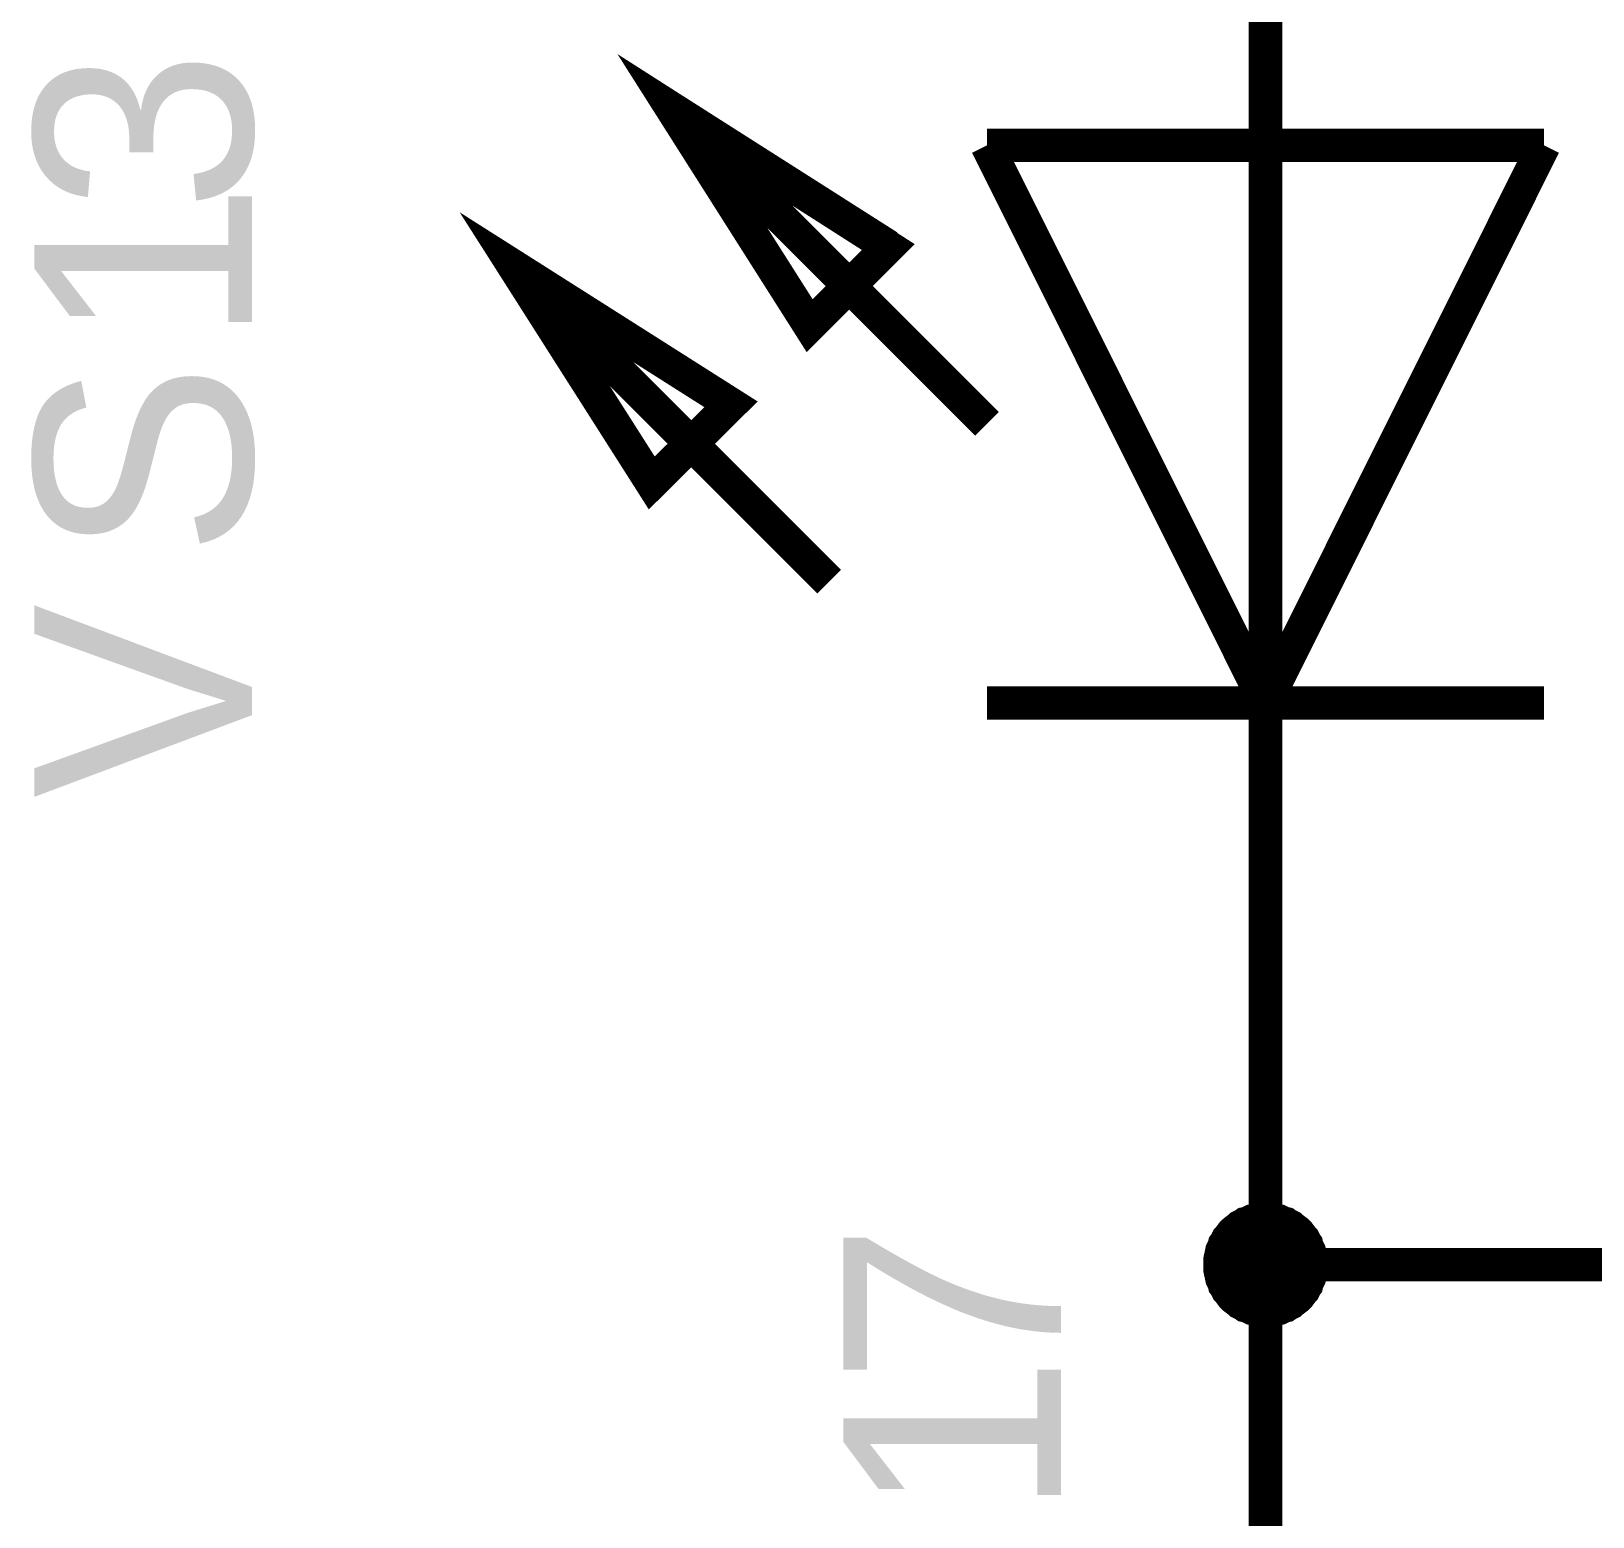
# Model space of a CAD drawing. Header units: millimetres. Extents: x 0 to 20.9, y 0 to 9.5.
# Drawn here: x 5.564 to 6.116, y 6.917 to 7.442 of the extents above; entities that cross this region are included whole.
import ezdxf

# ---------------------------------------------------------------- set-up
doc = ezdxf.new("R2010")
doc.units = ezdxf.units.MM
doc.header["$MEASUREMENT"] = 0
doc.layers.add('Sheet', color=255, linetype='Continuous')

msp = doc.modelspace()

# ---------------------------------------------------------------- linework, layer by layer
at = {"layer": 'Sheet'}
for points, const_width in [([(6.00012, 7.40151), (6.00012, 7.49988)], 0.0118), ([(5.90176, 7.30315), (5.79044, 7.41446)], 0.0118), ([(5.8391, 7.33781), (5.79044, 7.41446)], 0.0118), ([(5.86688, 7.3658), (5.79044, 7.41446)], 0.0118), ([(5.90176, 7.40151), (6.09849, 7.40151)], 0.0118), ([(5.90176, 7.40151), (6.00012, 7.20457)], 0.0118), ([(6.09849, 7.40151), (6.00012, 7.20457)], 0.0118), ([(6.00012, 7.20457), (6.00012, 7.40151)], 0.0118), ([(5.84599, 7.24738), (5.73468, 7.3587)], 0.0118), ([(5.81133, 7.31004), (5.73468, 7.3587)], 0.0118), ([(5.78334, 7.28226), (5.73468, 7.3587)], 0.0118), ([(5.90176, 7.20457), (6.09849, 7.20457)], 0.0118), ([(6.00012, 7.20457), (6.00012, 7.1062)], 0.0118), ([(6.00012, 7.00617), (6.00012, 7.1062)], 0.0118), ([(5.98007, 7.00617), (5.98007, 7.00721), (5.98007, 7.00825), (5.98028, 7.0093), (5.98049, 7.01013), (5.9807, 7.01118), (5.98091, 7.01222), (5.98133, 7.01306), (5.98174, 7.01389), (5.98195, 7.01494), (5.98258, 7.01577), (5.983, 7.01661), (5.98342, 7.01744), (5.98404, 7.01807), (5.98467, 7.01891), (5.98529, 7.01974), (5.98592, 7.02037), (5.98655, 7.02099), (5.98738, 7.02162), (5.98822, 7.02225), (5.98884, 7.02287), (5.98968, 7.02329), (5.99052, 7.02371), (5.99135, 7.02434), (5.9924, 7.02454), (5.99323, 7.02496), (5.99407, 7.02538), (5.99511, 7.02559), (5.99615, 7.0258), (5.99699, 7.02601), (5.99803, 7.02622), (5.99908, 7.02622), (6.00012, 7.02622)], 0.0039), ([(5.98007, 7.00617), (5.98007, 7.00721), (5.98007, 7.00825), (5.98028, 7.0093), (5.98049, 7.01013), (5.9807, 7.01118), (5.98091, 7.01222), (5.98133, 7.01306), (5.98174, 7.01389), (5.98195, 7.01494), (5.98258, 7.01577), (5.983, 7.01661), (5.98342, 7.01744), (5.98404, 7.01807), (5.98467, 7.01891), (5.98529, 7.01974), (5.98592, 7.02037), (5.98655, 7.02099), (5.98738, 7.02162), (5.98822, 7.02225), (5.98884, 7.02287), (5.98968, 7.02329), (5.99052, 7.02371), (5.99135, 7.02434), (5.9924, 7.02454), (5.99323, 7.02496), (5.99407, 7.02538), (5.99511, 7.02559), (5.99615, 7.0258), (5.99699, 7.02601), (5.99803, 7.02622), (5.99908, 7.02622), (6.00012, 7.02622)], 0.0039), ([(5.98007, 7.00617), (5.98007, 7.00721), (5.98007, 7.00825), (5.98028, 7.0093), (5.98049, 7.01013), (5.9807, 7.01118), (5.98091, 7.01222), (5.98133, 7.01306), (5.98174, 7.01389), (5.98195, 7.01494), (5.98258, 7.01577), (5.983, 7.01661), (5.98342, 7.01744), (5.98404, 7.01807), (5.98467, 7.01891), (5.98529, 7.01974), (5.98592, 7.02037), (5.98655, 7.02099), (5.98738, 7.02162), (5.98822, 7.02225), (5.98884, 7.02287), (5.98968, 7.02329), (5.99052, 7.02371), (5.99135, 7.02434), (5.9924, 7.02454), (5.99323, 7.02496), (5.99407, 7.02538), (5.99511, 7.02559), (5.99615, 7.0258), (5.99699, 7.02601), (5.99803, 7.02622), (5.99908, 7.02622), (6.00012, 7.02622)], 0.0039), ([(5.98007, 7.00617), (5.98007, 7.00721), (5.98007, 7.00825), (5.98028, 7.0093), (5.98049, 7.01013), (5.9807, 7.01118), (5.98091, 7.01222), (5.98133, 7.01306), (5.98174, 7.01389), (5.98195, 7.01494), (5.98258, 7.01577), (5.983, 7.01661), (5.98342, 7.01744), (5.98404, 7.01807), (5.98467, 7.01891), (5.98529, 7.01974), (5.98592, 7.02037), (5.98655, 7.02099), (5.98738, 7.02162), (5.98822, 7.02225), (5.98884, 7.02287), (5.98968, 7.02329), (5.99052, 7.02371), (5.99135, 7.02434), (5.9924, 7.02454), (5.99323, 7.02496), (5.99407, 7.02538), (5.99511, 7.02559), (5.99615, 7.0258), (5.99699, 7.02601), (5.99803, 7.02622), (5.99908, 7.02622), (6.00012, 7.02622)], 0.0039), ([(5.98007, 7.00617), (5.98007, 7.00721), (5.98007, 7.00825), (5.98028, 7.0093), (5.98049, 7.01013), (5.9807, 7.01118), (5.98091, 7.01222), (5.98133, 7.01306), (5.98174, 7.01389), (5.98195, 7.01494), (5.98258, 7.01577), (5.983, 7.01661), (5.98342, 7.01744), (5.98404, 7.01807), (5.98467, 7.01891), (5.98529, 7.01974), (5.98592, 7.02037), (5.98655, 7.02099), (5.98738, 7.02162), (5.98822, 7.02225), (5.98884, 7.02287), (5.98968, 7.02329), (5.99052, 7.02371), (5.99135, 7.02434), (5.9924, 7.02454), (5.99323, 7.02496), (5.99407, 7.02538), (5.99511, 7.02559), (5.99615, 7.0258), (5.99699, 7.02601), (5.99803, 7.02622), (5.99908, 7.02622), (6.00012, 7.02622)], 0.0039), ([(5.98007, 7.00617), (5.98007, 7.00721), (5.98007, 7.00825), (5.98028, 7.0093), (5.98049, 7.01013), (5.9807, 7.01118), (5.98091, 7.01222), (5.98133, 7.01306), (5.98174, 7.01389), (5.98195, 7.01494), (5.98258, 7.01577), (5.983, 7.01661), (5.98342, 7.01744), (5.98404, 7.01807), (5.98467, 7.01891), (5.98529, 7.01974), (5.98592, 7.02037), (5.98655, 7.02099), (5.98738, 7.02162), (5.98822, 7.02225), (5.98884, 7.02287), (5.98968, 7.02329), (5.99052, 7.02371), (5.99135, 7.02434), (5.9924, 7.02454), (5.99323, 7.02496), (5.99407, 7.02538), (5.99511, 7.02559), (5.99615, 7.0258), (5.99699, 7.02601), (5.99803, 7.02622), (5.99908, 7.02622), (6.00012, 7.02622)], 0.0039), ([(5.98007, 7.00617), (5.98007, 7.00721), (5.98007, 7.00825), (5.98028, 7.0093), (5.98049, 7.01013), (5.9807, 7.01118), (5.98091, 7.01222), (5.98133, 7.01306), (5.98174, 7.01389), (5.98195, 7.01494), (5.98258, 7.01577), (5.983, 7.01661), (5.98342, 7.01744), (5.98404, 7.01807), (5.98467, 7.01891), (5.98529, 7.01974), (5.98592, 7.02037), (5.98655, 7.02099), (5.98738, 7.02162), (5.98822, 7.02225), (5.98884, 7.02287), (5.98968, 7.02329), (5.99052, 7.02371), (5.99135, 7.02434), (5.9924, 7.02454), (5.99323, 7.02496), (5.99407, 7.02538), (5.99511, 7.02559), (5.99615, 7.0258), (5.99699, 7.02601), (5.99803, 7.02622), (5.99908, 7.02622), (6.00012, 7.02622)], 0.0039), ([(5.98007, 7.00617), (5.98007, 7.00721), (5.98007, 7.00825), (5.98028, 7.0093), (5.98049, 7.01013), (5.9807, 7.01118), (5.98091, 7.01222), (5.98133, 7.01306), (5.98174, 7.01389), (5.98195, 7.01494), (5.98258, 7.01577), (5.983, 7.01661), (5.98342, 7.01744), (5.98404, 7.01807), (5.98467, 7.01891), (5.98529, 7.01974), (5.98592, 7.02037), (5.98655, 7.02099), (5.98738, 7.02162), (5.98822, 7.02225), (5.98884, 7.02287), (5.98968, 7.02329), (5.99052, 7.02371), (5.99135, 7.02434), (5.9924, 7.02454), (5.99323, 7.02496), (5.99407, 7.02538), (5.99511, 7.02559), (5.99615, 7.0258), (5.99699, 7.02601), (5.99803, 7.02622), (5.99908, 7.02622), (6.00012, 7.02622)], 0.0039), ([(6.00012, 7.02622), (6.00012, 7.02622)], 0.0039), ([(6.00012, 7.02622), (6.00117, 7.02622), (6.00221, 7.02622), (6.00326, 7.02601), (6.00409, 7.0258), (6.00513, 7.02559), (6.00618, 7.02538), (6.00701, 7.02496), (6.00785, 7.02454), (6.00889, 7.02434), (6.00973, 7.02371), (6.01056, 7.02329), (6.0114, 7.02287), (6.01203, 7.02225), (6.01286, 7.02162), (6.0137, 7.02099), (6.01432, 7.02037), (6.01495, 7.01974), (6.01558, 7.01891), (6.0162, 7.01807), (6.01683, 7.01744), (6.01725, 7.01661), (6.01767, 7.01577), (6.01829, 7.01494), (6.0185, 7.01389), (6.01892, 7.01306), (6.01934, 7.01222), (6.01955, 7.01118), (6.01975, 7.01013), (6.01996, 7.0093), (6.02017, 7.00825), (6.02017, 7.00721), (6.02017, 7.00617)], 0.0039), ([(6.00012, 7.02622), (6.00012, 7.02622)], 0.0039), ([(6.00012, 7.02622), (6.00117, 7.02622), (6.00221, 7.02622), (6.00326, 7.02601), (6.00409, 7.0258), (6.00513, 7.02559), (6.00618, 7.02538), (6.00701, 7.02496), (6.00785, 7.02454), (6.00889, 7.02434), (6.00973, 7.02371), (6.01056, 7.02329), (6.0114, 7.02287), (6.01203, 7.02225), (6.01286, 7.02162), (6.0137, 7.02099), (6.01432, 7.02037), (6.01495, 7.01974), (6.01558, 7.01891), (6.0162, 7.01807), (6.01683, 7.01744), (6.01725, 7.01661), (6.01767, 7.01577), (6.01829, 7.01494), (6.0185, 7.01389), (6.01892, 7.01306), (6.01934, 7.01222), (6.01955, 7.01118), (6.01975, 7.01013), (6.01996, 7.0093), (6.02017, 7.00825), (6.02017, 7.00721), (6.02017, 7.00617)], 0.0039), ([(6.00012, 7.02622), (6.00012, 7.02622)], 0.0039), ([(6.00012, 7.02622), (6.00117, 7.02622), (6.00221, 7.02622), (6.00326, 7.02601), (6.00409, 7.0258), (6.00513, 7.02559), (6.00618, 7.02538), (6.00701, 7.02496), (6.00785, 7.02454), (6.00889, 7.02434), (6.00973, 7.02371), (6.01056, 7.02329), (6.0114, 7.02287), (6.01203, 7.02225), (6.01286, 7.02162), (6.0137, 7.02099), (6.01432, 7.02037), (6.01495, 7.01974), (6.01558, 7.01891), (6.0162, 7.01807), (6.01683, 7.01744), (6.01725, 7.01661), (6.01767, 7.01577), (6.01829, 7.01494), (6.0185, 7.01389), (6.01892, 7.01306), (6.01934, 7.01222), (6.01955, 7.01118), (6.01975, 7.01013), (6.01996, 7.0093), (6.02017, 7.00825), (6.02017, 7.00721), (6.02017, 7.00617)], 0.0039), ([(6.00012, 7.02622), (6.00012, 7.02622)], 0.0039), ([(6.00012, 7.02622), (6.00117, 7.02622), (6.00221, 7.02622), (6.00326, 7.02601), (6.00409, 7.0258), (6.00513, 7.02559), (6.00618, 7.02538), (6.00701, 7.02496), (6.00785, 7.02454), (6.00889, 7.02434), (6.00973, 7.02371), (6.01056, 7.02329), (6.0114, 7.02287), (6.01203, 7.02225), (6.01286, 7.02162), (6.0137, 7.02099), (6.01432, 7.02037), (6.01495, 7.01974), (6.01558, 7.01891), (6.0162, 7.01807), (6.01683, 7.01744), (6.01725, 7.01661), (6.01767, 7.01577), (6.01829, 7.01494), (6.0185, 7.01389), (6.01892, 7.01306), (6.01934, 7.01222), (6.01955, 7.01118), (6.01975, 7.01013), (6.01996, 7.0093), (6.02017, 7.00825), (6.02017, 7.00721), (6.02017, 7.00617)], 0.0039), ([(6.00012, 7.02622), (6.00012, 7.02622)], 0.0039), ([(6.00012, 7.02622), (6.00117, 7.02622), (6.00221, 7.02622), (6.00326, 7.02601), (6.00409, 7.0258), (6.00513, 7.02559), (6.00618, 7.02538), (6.00701, 7.02496), (6.00785, 7.02454), (6.00889, 7.02434), (6.00973, 7.02371), (6.01056, 7.02329), (6.0114, 7.02287), (6.01203, 7.02225), (6.01286, 7.02162), (6.0137, 7.02099), (6.01432, 7.02037), (6.01495, 7.01974), (6.01558, 7.01891), (6.0162, 7.01807), (6.01683, 7.01744), (6.01725, 7.01661), (6.01767, 7.01577), (6.01829, 7.01494), (6.0185, 7.01389), (6.01892, 7.01306), (6.01934, 7.01222), (6.01955, 7.01118), (6.01975, 7.01013), (6.01996, 7.0093), (6.02017, 7.00825), (6.02017, 7.00721), (6.02017, 7.00617)], 0.0039), ([(6.00012, 7.02622), (6.00012, 7.02622)], 0.0039), ([(6.00012, 7.02622), (6.00117, 7.02622), (6.00221, 7.02622), (6.00326, 7.02601), (6.00409, 7.0258), (6.00513, 7.02559), (6.00618, 7.02538), (6.00701, 7.02496), (6.00785, 7.02454), (6.00889, 7.02434), (6.00973, 7.02371), (6.01056, 7.02329), (6.0114, 7.02287), (6.01203, 7.02225), (6.01286, 7.02162), (6.0137, 7.02099), (6.01432, 7.02037), (6.01495, 7.01974), (6.01558, 7.01891), (6.0162, 7.01807), (6.01683, 7.01744), (6.01725, 7.01661), (6.01767, 7.01577), (6.01829, 7.01494), (6.0185, 7.01389), (6.01892, 7.01306), (6.01934, 7.01222), (6.01955, 7.01118), (6.01975, 7.01013), (6.01996, 7.0093), (6.02017, 7.00825), (6.02017, 7.00721), (6.02017, 7.00617)], 0.0039), ([(6.00012, 7.02622), (6.00012, 7.02622)], 0.0039), ([(6.00012, 7.02622), (6.00117, 7.02622), (6.00221, 7.02622), (6.00326, 7.02601), (6.00409, 7.0258), (6.00513, 7.02559), (6.00618, 7.02538), (6.00701, 7.02496), (6.00785, 7.02454), (6.00889, 7.02434), (6.00973, 7.02371), (6.01056, 7.02329), (6.0114, 7.02287), (6.01203, 7.02225), (6.01286, 7.02162), (6.0137, 7.02099), (6.01432, 7.02037), (6.01495, 7.01974), (6.01558, 7.01891), (6.0162, 7.01807), (6.01683, 7.01744), (6.01725, 7.01661), (6.01767, 7.01577), (6.01829, 7.01494), (6.0185, 7.01389), (6.01892, 7.01306), (6.01934, 7.01222), (6.01955, 7.01118), (6.01975, 7.01013), (6.01996, 7.0093), (6.02017, 7.00825), (6.02017, 7.00721), (6.02017, 7.00617)], 0.0039), ([(6.00012, 7.02622), (6.00012, 7.02622)], 0.0039), ([(6.00012, 7.02622), (6.00117, 7.02622), (6.00221, 7.02622), (6.00326, 7.02601), (6.00409, 7.0258), (6.00513, 7.02559), (6.00618, 7.02538), (6.00701, 7.02496), (6.00785, 7.02454), (6.00889, 7.02434), (6.00973, 7.02371), (6.01056, 7.02329), (6.0114, 7.02287), (6.01203, 7.02225), (6.01286, 7.02162), (6.0137, 7.02099), (6.01432, 7.02037), (6.01495, 7.01974), (6.01558, 7.01891), (6.0162, 7.01807), (6.01683, 7.01744), (6.01725, 7.01661), (6.01767, 7.01577), (6.01829, 7.01494), (6.0185, 7.01389), (6.01892, 7.01306), (6.01934, 7.01222), (6.01955, 7.01118), (6.01975, 7.01013), (6.01996, 7.0093), (6.02017, 7.00825), (6.02017, 7.00721), (6.02017, 7.00617)], 0.0039), ([(6.40006, 6.89986), (6.40006, 7.00617), (6.00012, 7.00617), (6.00012, 6.89986)], 0.0118), ([(6.00012, 6.98612), (5.99908, 6.98612), (5.99803, 6.98612), (5.99699, 6.98633), (5.99615, 6.98653), (5.99511, 6.98674), (5.99407, 6.98695), (5.99323, 6.98737), (5.9924, 6.98779), (5.99135, 6.988), (5.99052, 6.98862), (5.98968, 6.98904), (5.98884, 6.98946), (5.98822, 6.99009), (5.98738, 6.99071), (5.98655, 6.99134), (5.98592, 6.99196), (5.98529, 6.99259), (5.98467, 6.99343), (5.98404, 6.99426), (5.98342, 6.99489), (5.983, 6.99572), (5.98258, 6.99656), (5.98195, 6.99739), (5.98174, 6.99844), (5.98133, 6.99927), (5.98091, 7.00011), (5.9807, 7.00115), (5.98049, 7.0022), (5.98028, 7.00303), (5.98007, 7.00408), (5.98007, 7.00512), (5.98007, 7.00617)], 0.0039), ([(5.98007, 7.00617), (5.98007, 7.00617)], 0.0039), ([(6.00012, 6.98612), (5.99908, 6.98612), (5.99803, 6.98612), (5.99699, 6.98633), (5.99615, 6.98653), (5.99511, 6.98674), (5.99407, 6.98695), (5.99323, 6.98737), (5.9924, 6.98779), (5.99135, 6.988), (5.99052, 6.98862), (5.98968, 6.98904), (5.98884, 6.98946), (5.98822, 6.99009), (5.98738, 6.99071), (5.98655, 6.99134), (5.98592, 6.99196), (5.98529, 6.99259), (5.98467, 6.99343), (5.98404, 6.99426), (5.98342, 6.99489), (5.983, 6.99572), (5.98258, 6.99656), (5.98195, 6.99739), (5.98174, 6.99844), (5.98133, 6.99927), (5.98091, 7.00011), (5.9807, 7.00115), (5.98049, 7.0022), (5.98028, 7.00303), (5.98007, 7.00408), (5.98007, 7.00512), (5.98007, 7.00617)], 0.0039), ([(5.98007, 7.00617), (5.98007, 7.00617)], 0.0039), ([(6.00012, 6.98612), (5.99908, 6.98612), (5.99803, 6.98612), (5.99699, 6.98633), (5.99615, 6.98653), (5.99511, 6.98674), (5.99407, 6.98695), (5.99323, 6.98737), (5.9924, 6.98779), (5.99135, 6.988), (5.99052, 6.98862), (5.98968, 6.98904), (5.98884, 6.98946), (5.98822, 6.99009), (5.98738, 6.99071), (5.98655, 6.99134), (5.98592, 6.99196), (5.98529, 6.99259), (5.98467, 6.99343), (5.98404, 6.99426), (5.98342, 6.99489), (5.983, 6.99572), (5.98258, 6.99656), (5.98195, 6.99739), (5.98174, 6.99844), (5.98133, 6.99927), (5.98091, 7.00011), (5.9807, 7.00115), (5.98049, 7.0022), (5.98028, 7.00303), (5.98007, 7.00408), (5.98007, 7.00512), (5.98007, 7.00617)], 0.0039), ([(5.98007, 7.00617), (5.98007, 7.00617)], 0.0039), ([(6.00012, 6.98612), (5.99908, 6.98612), (5.99803, 6.98612), (5.99699, 6.98633), (5.99615, 6.98653), (5.99511, 6.98674), (5.99407, 6.98695), (5.99323, 6.98737), (5.9924, 6.98779), (5.99135, 6.988), (5.99052, 6.98862), (5.98968, 6.98904), (5.98884, 6.98946), (5.98822, 6.99009), (5.98738, 6.99071), (5.98655, 6.99134), (5.98592, 6.99196), (5.98529, 6.99259), (5.98467, 6.99343), (5.98404, 6.99426), (5.98342, 6.99489), (5.983, 6.99572), (5.98258, 6.99656), (5.98195, 6.99739), (5.98174, 6.99844), (5.98133, 6.99927), (5.98091, 7.00011), (5.9807, 7.00115), (5.98049, 7.0022), (5.98028, 7.00303), (5.98007, 7.00408), (5.98007, 7.00512), (5.98007, 7.00617)], 0.0039), ([(5.98007, 7.00617), (5.98007, 7.00617)], 0.0039), ([(6.00012, 6.98612), (5.99908, 6.98612), (5.99803, 6.98612), (5.99699, 6.98633), (5.99615, 6.98653), (5.99511, 6.98674), (5.99407, 6.98695), (5.99323, 6.98737), (5.9924, 6.98779), (5.99135, 6.988), (5.99052, 6.98862), (5.98968, 6.98904), (5.98884, 6.98946), (5.98822, 6.99009), (5.98738, 6.99071), (5.98655, 6.99134), (5.98592, 6.99196), (5.98529, 6.99259), (5.98467, 6.99343), (5.98404, 6.99426), (5.98342, 6.99489), (5.983, 6.99572), (5.98258, 6.99656), (5.98195, 6.99739), (5.98174, 6.99844), (5.98133, 6.99927), (5.98091, 7.00011), (5.9807, 7.00115), (5.98049, 7.0022), (5.98028, 7.00303), (5.98007, 7.00408), (5.98007, 7.00512), (5.98007, 7.00617)], 0.0039), ([(5.98007, 7.00617), (5.98007, 7.00617)], 0.0039), ([(6.00012, 6.98612), (5.99908, 6.98612), (5.99803, 6.98612), (5.99699, 6.98633), (5.99615, 6.98653), (5.99511, 6.98674), (5.99407, 6.98695), (5.99323, 6.98737), (5.9924, 6.98779), (5.99135, 6.988), (5.99052, 6.98862), (5.98968, 6.98904), (5.98884, 6.98946), (5.98822, 6.99009), (5.98738, 6.99071), (5.98655, 6.99134), (5.98592, 6.99196), (5.98529, 6.99259), (5.98467, 6.99343), (5.98404, 6.99426), (5.98342, 6.99489), (5.983, 6.99572), (5.98258, 6.99656), (5.98195, 6.99739), (5.98174, 6.99844), (5.98133, 6.99927), (5.98091, 7.00011), (5.9807, 7.00115), (5.98049, 7.0022), (5.98028, 7.00303), (5.98007, 7.00408), (5.98007, 7.00512), (5.98007, 7.00617)], 0.0039), ([(5.98007, 7.00617), (5.98007, 7.00617)], 0.0039), ([(6.00012, 6.98612), (5.99908, 6.98612), (5.99803, 6.98612), (5.99699, 6.98633), (5.99615, 6.98653), (5.99511, 6.98674), (5.99407, 6.98695), (5.99323, 6.98737), (5.9924, 6.98779), (5.99135, 6.988), (5.99052, 6.98862), (5.98968, 6.98904), (5.98884, 6.98946), (5.98822, 6.99009), (5.98738, 6.99071), (5.98655, 6.99134), (5.98592, 6.99196), (5.98529, 6.99259), (5.98467, 6.99343), (5.98404, 6.99426), (5.98342, 6.99489), (5.983, 6.99572), (5.98258, 6.99656), (5.98195, 6.99739), (5.98174, 6.99844), (5.98133, 6.99927), (5.98091, 7.00011), (5.9807, 7.00115), (5.98049, 7.0022), (5.98028, 7.00303), (5.98007, 7.00408), (5.98007, 7.00512), (5.98007, 7.00617)], 0.0039), ([(5.98007, 7.00617), (5.98007, 7.00617)], 0.0039), ([(6.00012, 6.98612), (5.99908, 6.98612), (5.99803, 6.98612), (5.99699, 6.98633), (5.99615, 6.98653), (5.99511, 6.98674), (5.99407, 6.98695), (5.99323, 6.98737), (5.9924, 6.98779), (5.99135, 6.988), (5.99052, 6.98862), (5.98968, 6.98904), (5.98884, 6.98946), (5.98822, 6.99009), (5.98738, 6.99071), (5.98655, 6.99134), (5.98592, 6.99196), (5.98529, 6.99259), (5.98467, 6.99343), (5.98404, 6.99426), (5.98342, 6.99489), (5.983, 6.99572), (5.98258, 6.99656), (5.98195, 6.99739), (5.98174, 6.99844), (5.98133, 6.99927), (5.98091, 7.00011), (5.9807, 7.00115), (5.98049, 7.0022), (5.98028, 7.00303), (5.98007, 7.00408), (5.98007, 7.00512), (5.98007, 7.00617)], 0.0039), ([(5.98007, 7.00617), (5.98007, 7.00617)], 0.0039), ([(6.02017, 7.00617), (6.02017, 7.00512), (6.02017, 7.00408), (6.01996, 7.00303), (6.01975, 7.0022), (6.01955, 7.00115), (6.01934, 7.00011), (6.01892, 6.99927), (6.0185, 6.99844), (6.01829, 6.99739), (6.01767, 6.99656), (6.01725, 6.99572), (6.01683, 6.99489), (6.0162, 6.99426), (6.01558, 6.99343), (6.01495, 6.99259), (6.01432, 6.99196), (6.0137, 6.99134), (6.01286, 6.99071), (6.01203, 6.99009), (6.0114, 6.98946), (6.01056, 6.98904), (6.00973, 6.98862), (6.00889, 6.988), (6.00785, 6.98779), (6.00701, 6.98737), (6.00618, 6.98695), (6.00513, 6.98674), (6.00409, 6.98653), (6.00326, 6.98633), (6.00221, 6.98612), (6.00117, 6.98612), (6.00012, 6.98612)], 0.0039), ([(6.02017, 7.00617), (6.02017, 7.00512), (6.02017, 7.00408), (6.01996, 7.00303), (6.01975, 7.0022), (6.01955, 7.00115), (6.01934, 7.00011), (6.01892, 6.99927), (6.0185, 6.99844), (6.01829, 6.99739), (6.01767, 6.99656), (6.01725, 6.99572), (6.01683, 6.99489), (6.0162, 6.99426), (6.01558, 6.99343), (6.01495, 6.99259), (6.01432, 6.99196), (6.0137, 6.99134), (6.01286, 6.99071), (6.01203, 6.99009), (6.0114, 6.98946), (6.01056, 6.98904), (6.00973, 6.98862), (6.00889, 6.988), (6.00785, 6.98779), (6.00701, 6.98737), (6.00618, 6.98695), (6.00513, 6.98674), (6.00409, 6.98653), (6.00326, 6.98633), (6.00221, 6.98612), (6.00117, 6.98612), (6.00012, 6.98612)], 0.0039), ([(6.02017, 7.00617), (6.02017, 7.00512), (6.02017, 7.00408), (6.01996, 7.00303), (6.01975, 7.0022), (6.01955, 7.00115), (6.01934, 7.00011), (6.01892, 6.99927), (6.0185, 6.99844), (6.01829, 6.99739), (6.01767, 6.99656), (6.01725, 6.99572), (6.01683, 6.99489), (6.0162, 6.99426), (6.01558, 6.99343), (6.01495, 6.99259), (6.01432, 6.99196), (6.0137, 6.99134), (6.01286, 6.99071), (6.01203, 6.99009), (6.0114, 6.98946), (6.01056, 6.98904), (6.00973, 6.98862), (6.00889, 6.988), (6.00785, 6.98779), (6.00701, 6.98737), (6.00618, 6.98695), (6.00513, 6.98674), (6.00409, 6.98653), (6.00326, 6.98633), (6.00221, 6.98612), (6.00117, 6.98612), (6.00012, 6.98612)], 0.0039), ([(6.02017, 7.00617), (6.02017, 7.00512), (6.02017, 7.00408), (6.01996, 7.00303), (6.01975, 7.0022), (6.01955, 7.00115), (6.01934, 7.00011), (6.01892, 6.99927), (6.0185, 6.99844), (6.01829, 6.99739), (6.01767, 6.99656), (6.01725, 6.99572), (6.01683, 6.99489), (6.0162, 6.99426), (6.01558, 6.99343), (6.01495, 6.99259), (6.01432, 6.99196), (6.0137, 6.99134), (6.01286, 6.99071), (6.01203, 6.99009), (6.0114, 6.98946), (6.01056, 6.98904), (6.00973, 6.98862), (6.00889, 6.988), (6.00785, 6.98779), (6.00701, 6.98737), (6.00618, 6.98695), (6.00513, 6.98674), (6.00409, 6.98653), (6.00326, 6.98633), (6.00221, 6.98612), (6.00117, 6.98612), (6.00012, 6.98612)], 0.0039), ([(6.02017, 7.00617), (6.02017, 7.00512), (6.02017, 7.00408), (6.01996, 7.00303), (6.01975, 7.0022), (6.01955, 7.00115), (6.01934, 7.00011), (6.01892, 6.99927), (6.0185, 6.99844), (6.01829, 6.99739), (6.01767, 6.99656), (6.01725, 6.99572), (6.01683, 6.99489), (6.0162, 6.99426), (6.01558, 6.99343), (6.01495, 6.99259), (6.01432, 6.99196), (6.0137, 6.99134), (6.01286, 6.99071), (6.01203, 6.99009), (6.0114, 6.98946), (6.01056, 6.98904), (6.00973, 6.98862), (6.00889, 6.988), (6.00785, 6.98779), (6.00701, 6.98737), (6.00618, 6.98695), (6.00513, 6.98674), (6.00409, 6.98653), (6.00326, 6.98633), (6.00221, 6.98612), (6.00117, 6.98612), (6.00012, 6.98612)], 0.0039), ([(6.02017, 7.00617), (6.02017, 7.00512), (6.02017, 7.00408), (6.01996, 7.00303), (6.01975, 7.0022), (6.01955, 7.00115), (6.01934, 7.00011), (6.01892, 6.99927), (6.0185, 6.99844), (6.01829, 6.99739), (6.01767, 6.99656), (6.01725, 6.99572), (6.01683, 6.99489), (6.0162, 6.99426), (6.01558, 6.99343), (6.01495, 6.99259), (6.01432, 6.99196), (6.0137, 6.99134), (6.01286, 6.99071), (6.01203, 6.99009), (6.0114, 6.98946), (6.01056, 6.98904), (6.00973, 6.98862), (6.00889, 6.988), (6.00785, 6.98779), (6.00701, 6.98737), (6.00618, 6.98695), (6.00513, 6.98674), (6.00409, 6.98653), (6.00326, 6.98633), (6.00221, 6.98612), (6.00117, 6.98612), (6.00012, 6.98612)], 0.0039), ([(6.02017, 7.00617), (6.02017, 7.00512), (6.02017, 7.00408), (6.01996, 7.00303), (6.01975, 7.0022), (6.01955, 7.00115), (6.01934, 7.00011), (6.01892, 6.99927), (6.0185, 6.99844), (6.01829, 6.99739), (6.01767, 6.99656), (6.01725, 6.99572), (6.01683, 6.99489), (6.0162, 6.99426), (6.01558, 6.99343), (6.01495, 6.99259), (6.01432, 6.99196), (6.0137, 6.99134), (6.01286, 6.99071), (6.01203, 6.99009), (6.0114, 6.98946), (6.01056, 6.98904), (6.00973, 6.98862), (6.00889, 6.988), (6.00785, 6.98779), (6.00701, 6.98737), (6.00618, 6.98695), (6.00513, 6.98674), (6.00409, 6.98653), (6.00326, 6.98633), (6.00221, 6.98612), (6.00117, 6.98612), (6.00012, 6.98612)], 0.0039), ([(6.02017, 7.00617), (6.02017, 7.00512), (6.02017, 7.00408), (6.01996, 7.00303), (6.01975, 7.0022), (6.01955, 7.00115), (6.01934, 7.00011), (6.01892, 6.99927), (6.0185, 6.99844), (6.01829, 6.99739), (6.01767, 6.99656), (6.01725, 6.99572), (6.01683, 6.99489), (6.0162, 6.99426), (6.01558, 6.99343), (6.01495, 6.99259), (6.01432, 6.99196), (6.0137, 6.99134), (6.01286, 6.99071), (6.01203, 6.99009), (6.0114, 6.98946), (6.01056, 6.98904), (6.00973, 6.98862), (6.00889, 6.988), (6.00785, 6.98779), (6.00701, 6.98737), (6.00618, 6.98695), (6.00513, 6.98674), (6.00409, 6.98653), (6.00326, 6.98633), (6.00221, 6.98612), (6.00117, 6.98612), (6.00012, 6.98612)], 0.0039), ([(6.02017, 7.00617), (6.02017, 7.00617), (6.02017, 7.00617), (6.02017, 7.00617), (6.02017, 7.00617), (6.02017, 7.00617), (6.02017, 7.00617), (6.02017, 7.00617), (6.02017, 7.00617), (6.02017, 7.00617), (6.02017, 7.00617), (6.02017, 7.00617), (6.02017, 7.00617), (6.02017, 7.00617), (6.02017, 7.00617), (6.02017, 7.00617), (6.02017, 7.00617), (6.02017, 7.00617), (6.02017, 7.00617), (6.02017, 7.00617), (6.02017, 7.00617), (6.02017, 7.00617), (6.02017, 7.00617), (6.02017, 7.00617), (6.02017, 7.00617), (6.02017, 7.00617), (6.02017, 7.00617), (6.02017, 7.00617), (6.02017, 7.00617), (6.02017, 7.00617), (6.02017, 7.00617), (6.02017, 7.00617), (6.02017, 7.00617)], 0.0039), ([(6.02017, 7.00617), (6.02017, 7.00617)], 0.0039), ([(6.02017, 7.00617), (6.02017, 7.00617), (6.02017, 7.00617), (6.02017, 7.00617), (6.02017, 7.00617), (6.02017, 7.00617), (6.02017, 7.00617), (6.02017, 7.00617), (6.02017, 7.00617), (6.02017, 7.00617), (6.02017, 7.00617), (6.02017, 7.00617), (6.02017, 7.00617), (6.02017, 7.00617), (6.02017, 7.00617), (6.02017, 7.00617), (6.02017, 7.00617), (6.02017, 7.00617), (6.02017, 7.00617), (6.02017, 7.00617), (6.02017, 7.00617), (6.02017, 7.00617), (6.02017, 7.00617), (6.02017, 7.00617), (6.02017, 7.00617), (6.02017, 7.00617), (6.02017, 7.00617), (6.02017, 7.00617), (6.02017, 7.00617), (6.02017, 7.00617), (6.02017, 7.00617), (6.02017, 7.00617), (6.02017, 7.00617)], 0.0039), ([(6.02017, 7.00617), (6.02017, 7.00617)], 0.0039), ([(6.02017, 7.00617), (6.02017, 7.00617), (6.02017, 7.00617), (6.02017, 7.00617), (6.02017, 7.00617), (6.02017, 7.00617), (6.02017, 7.00617), (6.02017, 7.00617), (6.02017, 7.00617), (6.02017, 7.00617), (6.02017, 7.00617), (6.02017, 7.00617), (6.02017, 7.00617), (6.02017, 7.00617), (6.02017, 7.00617), (6.02017, 7.00617), (6.02017, 7.00617), (6.02017, 7.00617), (6.02017, 7.00617), (6.02017, 7.00617), (6.02017, 7.00617), (6.02017, 7.00617), (6.02017, 7.00617), (6.02017, 7.00617), (6.02017, 7.00617), (6.02017, 7.00617), (6.02017, 7.00617), (6.02017, 7.00617), (6.02017, 7.00617), (6.02017, 7.00617), (6.02017, 7.00617), (6.02017, 7.00617), (6.02017, 7.00617)], 0.0039), ([(6.02017, 7.00617), (6.02017, 7.00617)], 0.0039), ([(6.02017, 7.00617), (6.02017, 7.00617), (6.02017, 7.00617), (6.02017, 7.00617), (6.02017, 7.00617), (6.02017, 7.00617), (6.02017, 7.00617), (6.02017, 7.00617), (6.02017, 7.00617), (6.02017, 7.00617), (6.02017, 7.00617), (6.02017, 7.00617), (6.02017, 7.00617), (6.02017, 7.00617), (6.02017, 7.00617), (6.02017, 7.00617), (6.02017, 7.00617), (6.02017, 7.00617), (6.02017, 7.00617), (6.02017, 7.00617), (6.02017, 7.00617), (6.02017, 7.00617), (6.02017, 7.00617), (6.02017, 7.00617), (6.02017, 7.00617), (6.02017, 7.00617), (6.02017, 7.00617), (6.02017, 7.00617), (6.02017, 7.00617), (6.02017, 7.00617), (6.02017, 7.00617), (6.02017, 7.00617), (6.02017, 7.00617)], 0.0039), ([(6.02017, 7.00617), (6.02017, 7.00617)], 0.0039), ([(6.02017, 7.00617), (6.02017, 7.00617), (6.02017, 7.00617), (6.02017, 7.00617), (6.02017, 7.00617), (6.02017, 7.00617), (6.02017, 7.00617), (6.02017, 7.00617), (6.02017, 7.00617), (6.02017, 7.00617), (6.02017, 7.00617), (6.02017, 7.00617), (6.02017, 7.00617), (6.02017, 7.00617), (6.02017, 7.00617), (6.02017, 7.00617), (6.02017, 7.00617), (6.02017, 7.00617), (6.02017, 7.00617), (6.02017, 7.00617), (6.02017, 7.00617), (6.02017, 7.00617), (6.02017, 7.00617), (6.02017, 7.00617), (6.02017, 7.00617), (6.02017, 7.00617), (6.02017, 7.00617), (6.02017, 7.00617), (6.02017, 7.00617), (6.02017, 7.00617), (6.02017, 7.00617), (6.02017, 7.00617), (6.02017, 7.00617)], 0.0039), ([(6.02017, 7.00617), (6.02017, 7.00617)], 0.0039), ([(6.02017, 7.00617), (6.02017, 7.00617), (6.02017, 7.00617), (6.02017, 7.00617), (6.02017, 7.00617), (6.02017, 7.00617), (6.02017, 7.00617), (6.02017, 7.00617), (6.02017, 7.00617), (6.02017, 7.00617), (6.02017, 7.00617), (6.02017, 7.00617), (6.02017, 7.00617), (6.02017, 7.00617), (6.02017, 7.00617), (6.02017, 7.00617), (6.02017, 7.00617), (6.02017, 7.00617), (6.02017, 7.00617), (6.02017, 7.00617), (6.02017, 7.00617), (6.02017, 7.00617), (6.02017, 7.00617), (6.02017, 7.00617), (6.02017, 7.00617), (6.02017, 7.00617), (6.02017, 7.00617), (6.02017, 7.00617), (6.02017, 7.00617), (6.02017, 7.00617), (6.02017, 7.00617), (6.02017, 7.00617), (6.02017, 7.00617)], 0.0039), ([(6.02017, 7.00617), (6.02017, 7.00617)], 0.0039), ([(6.02017, 7.00617), (6.02017, 7.00617), (6.02017, 7.00617), (6.02017, 7.00617), (6.02017, 7.00617), (6.02017, 7.00617), (6.02017, 7.00617), (6.02017, 7.00617), (6.02017, 7.00617), (6.02017, 7.00617), (6.02017, 7.00617), (6.02017, 7.00617), (6.02017, 7.00617), (6.02017, 7.00617), (6.02017, 7.00617), (6.02017, 7.00617), (6.02017, 7.00617), (6.02017, 7.00617), (6.02017, 7.00617), (6.02017, 7.00617), (6.02017, 7.00617), (6.02017, 7.00617), (6.02017, 7.00617), (6.02017, 7.00617), (6.02017, 7.00617), (6.02017, 7.00617), (6.02017, 7.00617), (6.02017, 7.00617), (6.02017, 7.00617), (6.02017, 7.00617), (6.02017, 7.00617), (6.02017, 7.00617), (6.02017, 7.00617)], 0.0039), ([(6.02017, 7.00617), (6.02017, 7.00617)], 0.0039), ([(6.02017, 7.00617), (6.02017, 7.00617), (6.02017, 7.00617), (6.02017, 7.00617), (6.02017, 7.00617), (6.02017, 7.00617), (6.02017, 7.00617), (6.02017, 7.00617), (6.02017, 7.00617), (6.02017, 7.00617), (6.02017, 7.00617), (6.02017, 7.00617), (6.02017, 7.00617), (6.02017, 7.00617), (6.02017, 7.00617), (6.02017, 7.00617), (6.02017, 7.00617), (6.02017, 7.00617), (6.02017, 7.00617), (6.02017, 7.00617), (6.02017, 7.00617), (6.02017, 7.00617), (6.02017, 7.00617), (6.02017, 7.00617), (6.02017, 7.00617), (6.02017, 7.00617), (6.02017, 7.00617), (6.02017, 7.00617), (6.02017, 7.00617), (6.02017, 7.00617), (6.02017, 7.00617), (6.02017, 7.00617), (6.02017, 7.00617)], 0.0039), ([(6.02017, 7.00617), (6.02017, 7.00617)], 0.0039)]:
    msp.add_lwpolyline(points, dxfattribs=dict(at, const_width=const_width))
for points, const_width in [([(5.79044, 7.41446), (5.8391, 7.33781), (5.86688, 7.36559), (5.79044, 7.41446)], 0.0118), ([(5.79044, 7.41446), (5.8391, 7.33781), (5.86688, 7.36559), (5.79044, 7.41446)], 0.0039), ([(5.73468, 7.3587), (5.78334, 7.28226), (5.81133, 7.31004), (5.73468, 7.3587)], 0.0118), ([(5.73468, 7.3587), (5.78334, 7.28226), (5.81133, 7.31004), (5.73468, 7.3587)], 0.0039)]:
    msp.add_lwpolyline(points, close=True, dxfattribs=dict(at, const_width=const_width))
at = {"layer": 'Sheet', "const_width": 0.02}
msp.add_lwpolyline([(5.99, 7.0063, 1), (6.01, 7.0063, 1)], format="xyb", close=True, dxfattribs=at)

# ---------------------------------------------------------------- texts
at = {"layer": 'Sheet'}
for s, p in [('3', (5.64216, 7.37812)), ('1', (5.64216, 7.33134)), ('S', (5.64216, 7.25616)), ('V', (5.64216, 7.17095)), ('7', (5.92786, 6.96377)), ('1', (5.92786, 6.91699))]:
    msp.add_text(s, height=0.07686, rotation=90, dxfattribs=at).set_placement(p)

doc.saveas('drawing.dxf')
